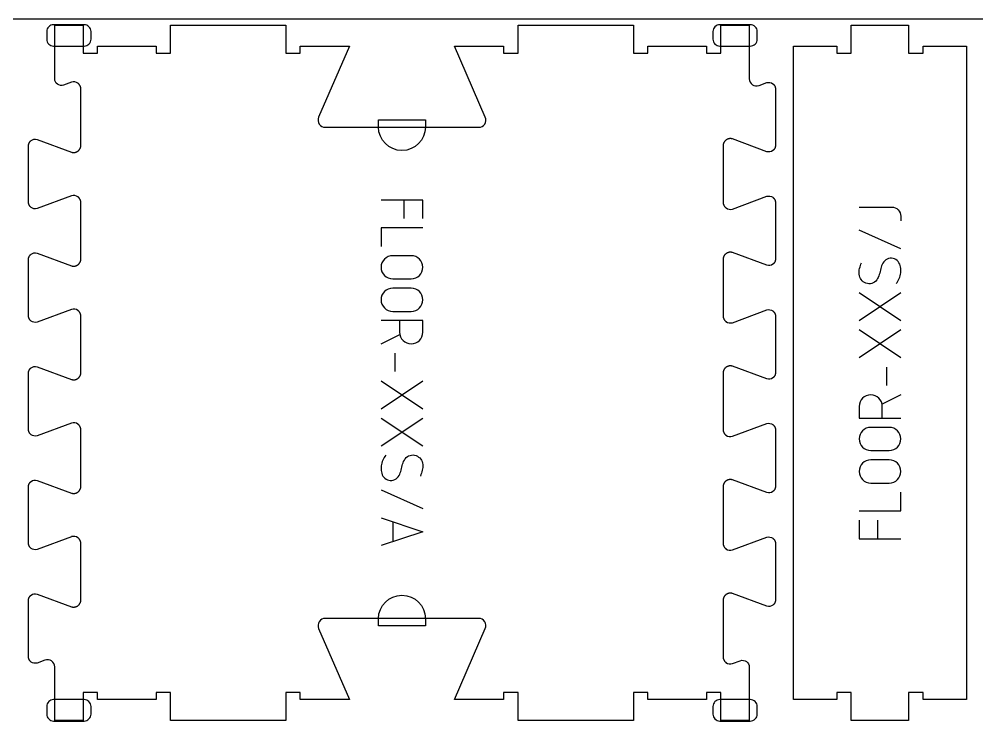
# Model space of a CAD drawing. Extents: x 0 to 12757, y 0 to 30003.
# Drawn here: x 1666 to 2492, y 12605 to 13216 of the extents above; entities that cross this region are included whole.
import ezdxf

# ---------------------------------------------------------------- set-up
doc = ezdxf.new("R2010")
doc.units = 0
for name, color, linetype in [('0_SHEET_SPRUCEPLY_2440X122', 1, 'CONTINUOUS'), ('1_ANYTOOL_1MMDEEP_LABELS_S', 2, 'CONTINUOUS'), ('4_ANYTOOL_CUTTHROUGH_OUTSI', 5, 'CONTINUOUS'), ('5_ANYTOOL_HALF_MILL_9MM_IN', 70, 'CONTINUOUS')]:
    doc.layers.add(name, color=color, linetype=linetype)

msp = doc.modelspace()

# ---------------------------------------------------------------- linework, layer by layer
at = {"layer": '0_SHEET_SPRUCEPLY_2440X122'}
msp.add_lwpolyline([(371.7, 13215.62), (371.7, 11995.62), (2811.7, 11995.62), (2811.7, 13215.62)], close=True, dxfattribs=at)
at = {"layer": '1_ANYTOOL_1MMDEEP_LABELS_S', "color": 2}
for points in [[(2014.2, 13043.65), (2014.2, 13059.65), (1978.2, 13059.65)], [(1998.2, 13043.65), (1998.2, 13059.65)], [(2014.2, 13035.65), (1978.2, 13035.65), (1978.2, 13019.65)], [(2426.77, 13017.62), (2390.77, 13033.62)], [(2426.77, 12979.62), (2390.77, 12955.62)], [(2426.77, 12955.62), (2390.77, 12979.62)], [(1978.2, 12935.65), (1994.38, 12943.74)], [(2426.77, 12947.62), (2390.77, 12923.62)], [(2426.77, 12923.62), (2390.77, 12947.62)], [(1990.2, 12927.65), (1990.2, 12911.65)], [(2414.77, 12899.62), (2414.77, 12915.62)], [(1978.2, 12903.65), (2014.2, 12879.65)], [(1978.2, 12879.65), (2014.2, 12903.65)], [(2426.77, 12891.62), (2410.59, 12883.53)], [(1978.2, 12871.65), (2014.2, 12847.65)], [(1978.2, 12847.65), (2014.2, 12871.65)], [(1978.2, 12809.65), (2014.2, 12793.65)], [(2390.77, 12791.62), (2426.77, 12791.62), (2426.77, 12807.62)], [(1978.2, 12785.65), (2014.2, 12773.65), (1978.2, 12761.65)], [(1988.2, 12782.32), (1988.2, 12764.98)], [(2390.77, 12783.62), (2390.77, 12767.62), (2426.77, 12767.62)], [(2406.77, 12783.62), (2406.77, 12767.62)]]:
    msp.add_lwpolyline(points, dxfattribs=at)
for points in [[(2390.77, 13053.62), (2418.77, 13053.62, -0.414214), (2426.77, 13045.62), (2426.77, 13041.62)], [(2422.77, 12987.62, 0.136555), (2426.64, 12996.89, 0.071716), (2426.54, 13002.03, 0.133522), (2424.43, 13006.65, 0.344001), (2415.01, 13008.71, 0.153745), (2411.29, 13005.22, 0.071568), (2409.46, 13000.51, -0.00912), (2408.18, 12995.36, -0.090615), (2406, 12990.78, -0.340346), (2396.62, 12987.98, -0.284273), (2390.76, 12995.68, -0.092596), (2391.21, 13000.69, -0.017533), (2392.77, 13005.62)], [(1994.2, 12955.65), (1994.2, 12945.65, 1), (2014.2, 12945.65), (2014.2, 12955.65), (1978.2, 12955.65)], [(2410.77, 12871.62), (2410.77, 12881.62, 1), (2390.77, 12881.62), (2390.77, 12871.62), (2426.77, 12871.62)], [(1982.2, 12839.65, 0.136555), (1978.33, 12830.37, 0.071716), (1978.43, 12825.24, 0.133522), (1980.54, 12820.61, 0.344001), (1989.96, 12818.56, 0.153745), (1993.67, 12822.05, 0.071568), (1995.5, 12826.76, -0.00912), (1996.79, 12831.9, -0.090615), (1998.97, 12836.49, -0.340346), (2008.34, 12839.28, -0.284273), (2014.2, 12831.58, -0.092596), (2013.76, 12826.57, -0.017533), (2012.2, 12821.65)]]:
    msp.add_lwpolyline(points, format="xyb", dxfattribs=at)
for points in [[(1988.2, 13011.65, 1), (1988.2, 12991.65), (2004.2, 12991.65, 1), (2004.2, 13011.65)], [(1988.2, 12983.65, 1), (1988.2, 12963.65), (2004.2, 12963.65, 1), (2004.2, 12983.65)], [(2416.77, 12843.62, 1), (2416.77, 12863.62), (2400.77, 12863.62, 1), (2400.77, 12843.62)], [(2416.77, 12815.62, 1), (2416.77, 12835.62), (2400.77, 12835.62, 1), (2400.77, 12815.62)]]:
    msp.add_lwpolyline(points, format="xyb", close=True, dxfattribs=at)
at = {"layer": '4_ANYTOOL_CUTTHROUGH_OUTSI', "color": 5}
msp.add_lwpolyline([(1696.48, 12657.01, 0.522088), (1688.06, 12662.87), (1681.26, 12660.36, -0.236725), (1676.18, 12661.25), (1676.05, 12661.35), (1675.93, 12661.45), (1675.8, 12661.56), (1675.68, 12661.67), (1675.56, 12661.79), (1675.45, 12661.9), (1675.33, 12662.03), (1675.22, 12662.15), (1675.12, 12662.28), (1675.01, 12662.42), (1674.91, 12662.55), (1674.82, 12662.69), (1674.73, 12662.84), (1674.64, 12662.98), (1674.55, 12663.13), (1674.48, 12663.28), (1674.4, 12663.44), (1674.33, 12663.59), (1674.27, 12663.75), (1674.21, 12663.91), (1674.15, 12664.07), (1674.1, 12664.23), (1674.06, 12664.39), (1674.02, 12664.56), (1673.98, 12664.72), (1673.95, 12664.88), (1673.92, 12665.05), (1673.9, 12665.21), (1673.89, 12665.38), (1673.87, 12665.54), (1673.87, 12665.7), (1673.86, 12665.86), (1673.86, 12714.37), (1673.87, 12714.53), (1673.87, 12714.7), (1673.89, 12714.86), (1673.9, 12715.02), (1673.92, 12715.19), (1673.95, 12715.35), (1673.98, 12715.52), (1674.02, 12715.68), (1674.06, 12715.84), (1674.1, 12716.01), (1674.15, 12716.17), (1674.21, 12716.33), (1674.27, 12716.49), (1674.33, 12716.64), (1674.4, 12716.8), (1674.48, 12716.95), (1674.56, 12717.1), (1674.64, 12717.25), (1674.73, 12717.4), (1674.82, 12717.54), (1674.91, 12717.68), (1675.01, 12717.82), (1675.12, 12717.95), (1675.22, 12718.08), (1675.33, 12718.21), (1675.45, 12718.33), (1675.56, 12718.45), (1675.68, 12718.57), (1675.8, 12718.68), (1675.93, 12718.78), (1676.05, 12718.89), (1676.18, 12718.98, -0.236725), (1681.26, 12719.88), (1711.04, 12708.88), (1711.04, 12708.88), (1711.04, 12708.88), (1711.21, 12708.83), (1711.38, 12708.79), (1711.56, 12708.75), (1711.73, 12708.71), (1711.91, 12708.68), (1712.09, 12708.66), (1712.27, 12708.64), (1712.45, 12708.63), (1712.63, 12708.62), (1712.82, 12708.61), (1713, 12708.62), (1713.19, 12708.62), (1713.37, 12708.64), (1713.55, 12708.66), (1713.74, 12708.68), (1713.92, 12708.71), (1714.1, 12708.74), (1714.28, 12708.78), (1714.46, 12708.83), (1714.64, 12708.88), (1714.82, 12708.94), (1714.99, 12709), (1715.16, 12709.06), (1715.33, 12709.13), (1715.5, 12709.21), (1715.66, 12709.29), (1715.82, 12709.37), (1715.98, 12709.46), (1716.13, 12709.55), (1716.28, 12709.65), (1716.43, 12709.75), (1716.57, 12709.85), (1716.71, 12709.96), (1716.85, 12710.07), (1716.98, 12710.19), (1717.11, 12710.31), (1717.24, 12710.43), (1717.37, 12710.56), (1717.49, 12710.69), (1717.61, 12710.83), (1717.73, 12710.97), (1717.84, 12711.12), (1717.95, 12711.27), (1718.05, 12711.42), (1718.15, 12711.57), (1718.25, 12711.73), (1718.34, 12711.89), (1718.42, 12712.06), (1718.5, 12712.23), (1718.58, 12712.39), (1718.65, 12712.57), (1718.72, 12712.74), (1718.78, 12712.91), (1718.83, 12713.09), (1718.88, 12713.26), (1718.92, 12713.44), (1718.96, 12713.62), (1719, 12713.8), (1719.03, 12713.98), (1719.05, 12714.16), (1719.07, 12714.33), (1719.08, 12714.51), (1719.09, 12714.69), (1719.09, 12714.86), (1719.09, 12763.37), (1719.09, 12763.55), (1719.08, 12763.72), (1719.07, 12763.9), (1719.05, 12764.08), (1719.03, 12764.26), (1719, 12764.44), (1718.96, 12764.61), (1718.92, 12764.79), (1718.88, 12764.97), (1718.83, 12765.15), (1718.78, 12765.32), (1718.72, 12765.5), (1718.65, 12765.67), (1718.58, 12765.84), (1718.5, 12766.01), (1718.42, 12766.18), (1718.34, 12766.34), (1718.25, 12766.5), (1718.15, 12766.66), (1718.05, 12766.82), (1717.95, 12766.97), (1717.84, 12767.12), (1717.73, 12767.26), (1717.61, 12767.4), (1717.49, 12767.54), (1717.37, 12767.68), (1717.24, 12767.8), (1717.11, 12767.93), (1716.98, 12768.05), (1716.85, 12768.17), (1716.71, 12768.28), (1716.57, 12768.39, 0.237079), (1711.04, 12769.36), (1711.04, 12769.35), (1681.26, 12758.36), (1681.26, 12758.36, -0.236725), (1676.18, 12759.25), (1676.05, 12759.35), (1675.93, 12759.45), (1675.8, 12759.56), (1675.68, 12759.67), (1675.56, 12759.79), (1675.45, 12759.9), (1675.33, 12760.03), (1675.22, 12760.15), (1675.12, 12760.28), (1675.01, 12760.42), (1674.91, 12760.55), (1674.82, 12760.69), (1674.73, 12760.84), (1674.64, 12760.98), (1674.56, 12761.13), (1674.48, 12761.28), (1674.4, 12761.44), (1674.33, 12761.59), (1674.27, 12761.75), (1674.21, 12761.91), (1674.15, 12762.07), (1674.1, 12762.23), (1674.06, 12762.39), (1674.02, 12762.56), (1673.98, 12762.72), (1673.95, 12762.88), (1673.92, 12763.05), (1673.9, 12763.21), (1673.89, 12763.38), (1673.87, 12763.54), (1673.87, 12763.7), (1673.86, 12763.86), (1673.87, 12812.37), (1673.87, 12812.53), (1673.87, 12812.7), (1673.89, 12812.86), (1673.9, 12813.02), (1673.92, 12813.19), (1673.95, 12813.35), (1673.98, 12813.52), (1674.02, 12813.68), (1674.06, 12813.84), (1674.1, 12814.01), (1674.15, 12814.17), (1674.21, 12814.33), (1674.27, 12814.49), (1674.33, 12814.64), (1674.4, 12814.8), (1674.48, 12814.95), (1674.56, 12815.1), (1674.64, 12815.25), (1674.73, 12815.4), (1674.82, 12815.54), (1674.91, 12815.68), (1675.01, 12815.82), (1675.12, 12815.95), (1675.22, 12816.08), (1675.33, 12816.21), (1675.45, 12816.33), (1675.56, 12816.45), (1675.68, 12816.57), (1675.8, 12816.68), (1675.93, 12816.78), (1676.05, 12816.89), (1676.18, 12816.98, -0.236725), (1681.26, 12817.88), (1711.04, 12806.88), (1711.04, 12806.88), (1711.04, 12806.88), (1711.21, 12806.83), (1711.38, 12806.79), (1711.56, 12806.75), (1711.73, 12806.71), (1711.91, 12806.68), (1712.09, 12806.66), (1712.27, 12806.64), (1712.45, 12806.63), (1712.64, 12806.62), (1712.82, 12806.61), (1713, 12806.62), (1713.19, 12806.62), (1713.37, 12806.64), (1713.56, 12806.66), (1713.74, 12806.68), (1713.92, 12806.71), (1714.1, 12806.74), (1714.28, 12806.78), (1714.46, 12806.83), (1714.64, 12806.88), (1714.82, 12806.94), (1714.99, 12807), (1715.16, 12807.06), (1715.33, 12807.13), (1715.5, 12807.21), (1715.66, 12807.29), (1715.82, 12807.37), (1715.98, 12807.46), (1716.13, 12807.55), (1716.28, 12807.65), (1716.43, 12807.75), (1716.57, 12807.85), (1716.71, 12807.96), (1716.85, 12808.07), (1716.98, 12808.19), (1717.11, 12808.31), (1717.24, 12808.43), (1717.37, 12808.56), (1717.49, 12808.69), (1717.61, 12808.83), (1717.73, 12808.97), (1717.84, 12809.12), (1717.95, 12809.27), (1718.05, 12809.42), (1718.15, 12809.57), (1718.25, 12809.73), (1718.34, 12809.89), (1718.42, 12810.06), (1718.5, 12810.23), (1718.58, 12810.39), (1718.65, 12810.57), (1718.72, 12810.74), (1718.78, 12810.91), (1718.83, 12811.09), (1718.88, 12811.26), (1718.92, 12811.44), (1718.96, 12811.62), (1719, 12811.8), (1719.03, 12811.98), (1719.05, 12812.16), (1719.07, 12812.33), (1719.08, 12812.51), (1719.09, 12812.69), (1719.09, 12812.86), (1719.09, 12861.37), (1719.09, 12861.55), (1719.08, 12861.72), (1719.07, 12861.9), (1719.05, 12862.08), (1719.03, 12862.26), (1719, 12862.44), (1718.96, 12862.61), (1718.93, 12862.79), (1718.88, 12862.97), (1718.83, 12863.15), (1718.78, 12863.32), (1718.72, 12863.5), (1718.65, 12863.67), (1718.58, 12863.84), (1718.5, 12864.01), (1718.42, 12864.18), (1718.34, 12864.34), (1718.25, 12864.5), (1718.15, 12864.66), (1718.05, 12864.82), (1717.95, 12864.97), (1717.84, 12865.12), (1717.73, 12865.26), (1717.61, 12865.4), (1717.49, 12865.54), (1717.37, 12865.68), (1717.24, 12865.8), (1717.11, 12865.93), (1716.98, 12866.05), (1716.85, 12866.17), (1716.71, 12866.28), (1716.57, 12866.39, 0.237079), (1711.04, 12867.36), (1711.04, 12867.35), (1681.26, 12856.36), (1681.26, 12856.36, -0.236725), (1676.18, 12857.25), (1676.05, 12857.35), (1675.93, 12857.45), (1675.8, 12857.56), (1675.68, 12857.67), (1675.56, 12857.79), (1675.45, 12857.9), (1675.33, 12858.03), (1675.22, 12858.15), (1675.12, 12858.28), (1675.01, 12858.42), (1674.91, 12858.55), (1674.82, 12858.69), (1674.73, 12858.84), (1674.64, 12858.98), (1674.56, 12859.13), (1674.48, 12859.28), (1674.4, 12859.44), (1674.33, 12859.59), (1674.27, 12859.75), (1674.21, 12859.91), (1674.15, 12860.07), (1674.1, 12860.23), (1674.06, 12860.39), (1674.02, 12860.56), (1673.98, 12860.72), (1673.95, 12860.88), (1673.92, 12861.05), (1673.9, 12861.21), (1673.89, 12861.38), (1673.87, 12861.54), (1673.87, 12861.7), (1673.87, 12861.86), (1673.87, 12910.37), (1673.87, 12910.53), (1673.87, 12910.7), (1673.89, 12910.86), (1673.9, 12911.02), (1673.92, 12911.19), (1673.95, 12911.35), (1673.98, 12911.52), (1674.02, 12911.68), (1674.06, 12911.84), (1674.1, 12912.01), (1674.15, 12912.17), (1674.21, 12912.33), (1674.27, 12912.49), (1674.33, 12912.64), (1674.4, 12912.8), (1674.48, 12912.95), (1674.56, 12913.1), (1674.64, 12913.25), (1674.73, 12913.4), (1674.82, 12913.54), (1674.91, 12913.68), (1675.01, 12913.82), (1675.12, 12913.95), (1675.22, 12914.08), (1675.33, 12914.21), (1675.45, 12914.33), (1675.56, 12914.45), (1675.68, 12914.57), (1675.8, 12914.68), (1675.93, 12914.78), (1676.05, 12914.89), (1676.18, 12914.98, -0.236725), (1681.26, 12915.88), (1711.04, 12904.88), (1711.04, 12904.88), (1711.04, 12904.88), (1711.21, 12904.83), (1711.38, 12904.79), (1711.56, 12904.75), (1711.73, 12904.71), (1711.91, 12904.68), (1712.09, 12904.66), (1712.27, 12904.64), (1712.45, 12904.63), (1712.64, 12904.62), (1712.82, 12904.61), (1713, 12904.62), (1713.19, 12904.62), (1713.37, 12904.64), (1713.56, 12904.66), (1713.74, 12904.68), (1713.92, 12904.71), (1714.1, 12904.74), (1714.28, 12904.78), (1714.46, 12904.83), (1714.64, 12904.88), (1714.82, 12904.94), (1714.99, 12905), (1715.16, 12905.06), (1715.33, 12905.13), (1715.5, 12905.21), (1715.66, 12905.29), (1715.82, 12905.37), (1715.98, 12905.46), (1716.13, 12905.55), (1716.28, 12905.65), (1716.43, 12905.75), (1716.57, 12905.85), (1716.71, 12905.96), (1716.85, 12906.07), (1716.98, 12906.19), (1717.11, 12906.31), (1717.24, 12906.43), (1717.37, 12906.56), (1717.49, 12906.69), (1717.61, 12906.83), (1717.73, 12906.97), (1717.84, 12907.12), (1717.95, 12907.27), (1718.05, 12907.42), (1718.15, 12907.57), (1718.25, 12907.73), (1718.34, 12907.89), (1718.42, 12908.06), (1718.5, 12908.23), (1718.58, 12908.39), (1718.65, 12908.57), (1718.72, 12908.74), (1718.78, 12908.91), (1718.83, 12909.09), (1718.88, 12909.26), (1718.93, 12909.44), (1718.96, 12909.62), (1719, 12909.8), (1719.03, 12909.98), (1719.05, 12910.16), (1719.07, 12910.33), (1719.08, 12910.51), (1719.09, 12910.69), (1719.09, 12910.86), (1719.09, 12959.37), (1719.09, 12959.55), (1719.08, 12959.72), (1719.07, 12959.9), (1719.05, 12960.08), (1719.03, 12960.26), (1719, 12960.44), (1718.96, 12960.61), (1718.93, 12960.79), (1718.88, 12960.97), (1718.83, 12961.15), (1718.78, 12961.32), (1718.72, 12961.5), (1718.65, 12961.67), (1718.58, 12961.84), (1718.51, 12962.01), (1718.42, 12962.18), (1718.34, 12962.34), (1718.25, 12962.5), (1718.15, 12962.66), (1718.05, 12962.82), (1717.95, 12962.97), (1717.84, 12963.12), (1717.73, 12963.26), (1717.61, 12963.4), (1717.49, 12963.54), (1717.37, 12963.68), (1717.24, 12963.8), (1717.12, 12963.93), (1716.98, 12964.05), (1716.85, 12964.17), (1716.71, 12964.28), (1716.57, 12964.39, 0.237079), (1711.04, 12965.36), (1711.04, 12965.35), (1681.26, 12954.36), (1681.26, 12954.36, -0.236725), (1676.18, 12955.25), (1676.05, 12955.35), (1675.93, 12955.45), (1675.8, 12955.56), (1675.68, 12955.67), (1675.56, 12955.79), (1675.45, 12955.9), (1675.33, 12956.03), (1675.22, 12956.15), (1675.12, 12956.28), (1675.01, 12956.42), (1674.91, 12956.55), (1674.82, 12956.69), (1674.73, 12956.84), (1674.64, 12956.98), (1674.56, 12957.13), (1674.48, 12957.28), (1674.4, 12957.44), (1674.33, 12957.59), (1674.27, 12957.75), (1674.21, 12957.91), (1674.15, 12958.07), (1674.1, 12958.23), (1674.06, 12958.39), (1674.02, 12958.56), (1673.98, 12958.72), (1673.95, 12958.88), (1673.92, 12959.05), (1673.9, 12959.21), (1673.89, 12959.38), (1673.87, 12959.54), (1673.87, 12959.7), (1673.87, 12959.86), (1673.87, 13008.37), (1673.87, 13008.53), (1673.88, 13008.7), (1673.89, 13008.86), (1673.9, 13009.02), (1673.92, 13009.19), (1673.95, 13009.35), (1673.98, 13009.52), (1674.02, 13009.68), (1674.06, 13009.84), (1674.1, 13010.01), (1674.15, 13010.17), (1674.21, 13010.33), (1674.27, 13010.49), (1674.33, 13010.64), (1674.4, 13010.8), (1674.48, 13010.95), (1674.56, 13011.1), (1674.64, 13011.25), (1674.73, 13011.4), (1674.82, 13011.54), (1674.91, 13011.68), (1675.01, 13011.82), (1675.12, 13011.95), (1675.22, 13012.08), (1675.33, 13012.21), (1675.45, 13012.33), (1675.56, 13012.45), (1675.68, 13012.57), (1675.8, 13012.68), (1675.93, 13012.78), (1676.06, 13012.89), (1676.18, 13012.98, -0.236725), (1681.26, 13013.88), (1711.04, 13002.88), (1711.04, 13002.88), (1711.04, 13002.88), (1711.21, 13002.83), (1711.38, 13002.79), (1711.56, 13002.75), (1711.73, 13002.71), (1711.91, 13002.68), (1712.09, 13002.66), (1712.27, 13002.64), (1712.45, 13002.63), (1712.64, 13002.62), (1712.82, 13002.61), (1713, 13002.62), (1713.19, 13002.62), (1713.37, 13002.64), (1713.56, 13002.66), (1713.74, 13002.68), (1713.92, 13002.71), (1714.1, 13002.74), (1714.29, 13002.78), (1714.46, 13002.83), (1714.64, 13002.88), (1714.82, 13002.94), (1714.99, 13003), (1715.16, 13003.06), (1715.33, 13003.13), (1715.5, 13003.21), (1715.66, 13003.29), (1715.82, 13003.37), (1715.98, 13003.46), (1716.13, 13003.55), (1716.28, 13003.65), (1716.43, 13003.75), (1716.57, 13003.85), (1716.71, 13003.96), (1716.85, 13004.07), (1716.98, 13004.19), (1717.12, 13004.31), (1717.24, 13004.43), (1717.37, 13004.56), (1717.49, 13004.69), (1717.61, 13004.83), (1717.73, 13004.97), (1717.84, 13005.12), (1717.95, 13005.27), (1718.05, 13005.42), (1718.15, 13005.57), (1718.25, 13005.73), (1718.34, 13005.89), (1718.42, 13006.06), (1718.51, 13006.23), (1718.58, 13006.39), (1718.65, 13006.57), (1718.72, 13006.74), (1718.78, 13006.91), (1718.83, 13007.09), (1718.88, 13007.26), (1718.93, 13007.44), (1718.96, 13007.62), (1719, 13007.8), (1719.03, 13007.98), (1719.05, 13008.16), (1719.07, 13008.33), (1719.08, 13008.51), (1719.09, 13008.69), (1719.09, 13008.86), (1719.09, 13057.37), (1719.09, 13057.55), (1719.08, 13057.72), (1719.07, 13057.9), (1719.05, 13058.08), (1719.03, 13058.26), (1719, 13058.44), (1718.97, 13058.61), (1718.93, 13058.79), (1718.88, 13058.97), (1718.83, 13059.15), (1718.78, 13059.32), (1718.72, 13059.5), (1718.65, 13059.67), (1718.58, 13059.84), (1718.51, 13060.01), (1718.42, 13060.18), (1718.34, 13060.34), (1718.25, 13060.5), (1718.15, 13060.66), (1718.05, 13060.82), (1717.95, 13060.97), (1717.84, 13061.12), (1717.73, 13061.26), (1717.61, 13061.4), (1717.49, 13061.54), (1717.37, 13061.68), (1717.24, 13061.8), (1717.12, 13061.93), (1716.98, 13062.05), (1716.85, 13062.17), (1716.71, 13062.28), (1716.57, 13062.39, 0.237079), (1711.04, 13063.36), (1711.04, 13063.35), (1681.26, 13052.36), (1681.26, 13052.36, -0.236725), (1676.18, 13053.25), (1676.06, 13053.35), (1675.93, 13053.45), (1675.8, 13053.56), (1675.68, 13053.67), (1675.56, 13053.79), (1675.45, 13053.9), (1675.33, 13054.03), (1675.22, 13054.15), (1675.12, 13054.28), (1675.01, 13054.42), (1674.91, 13054.55), (1674.82, 13054.69), (1674.73, 13054.84), (1674.64, 13054.98), (1674.56, 13055.13), (1674.48, 13055.28), (1674.4, 13055.44), (1674.33, 13055.59), (1674.27, 13055.75), (1674.21, 13055.91), (1674.15, 13056.07), (1674.1, 13056.23), (1674.06, 13056.39), (1674.02, 13056.56), (1673.98, 13056.72), (1673.95, 13056.88), (1673.92, 13057.05), (1673.9, 13057.21), (1673.89, 13057.38), (1673.88, 13057.54), (1673.87, 13057.7), (1673.87, 13057.86), (1673.87, 13106.37), (1673.87, 13106.53), (1673.88, 13106.7), (1673.89, 13106.86), (1673.9, 13107.02), (1673.92, 13107.19), (1673.95, 13107.35), (1673.98, 13107.52), (1674.02, 13107.68), (1674.06, 13107.84), (1674.1, 13108.01), (1674.15, 13108.17), (1674.21, 13108.33), (1674.27, 13108.49), (1674.33, 13108.64), (1674.4, 13108.8), (1674.48, 13108.95), (1674.56, 13109.1), (1674.64, 13109.25), (1674.73, 13109.4), (1674.82, 13109.54), (1674.92, 13109.68), (1675.01, 13109.82), (1675.12, 13109.95), (1675.22, 13110.08), (1675.33, 13110.21), (1675.45, 13110.33), (1675.56, 13110.45), (1675.68, 13110.57), (1675.81, 13110.68), (1675.93, 13110.78), (1676.06, 13110.89), (1676.18, 13110.98, -0.236725), (1681.26, 13111.88), (1711.04, 13100.88), (1711.04, 13100.88), (1711.04, 13100.88), (1711.21, 13100.83), (1711.39, 13100.79), (1711.56, 13100.75), (1711.73, 13100.71), (1711.91, 13100.68), (1712.09, 13100.66), (1712.27, 13100.64), (1712.45, 13100.63), (1712.64, 13100.62), (1712.82, 13100.61), (1713, 13100.62), (1713.19, 13100.62), (1713.37, 13100.64), (1713.56, 13100.66), (1713.74, 13100.68), (1713.92, 13100.71), (1714.1, 13100.74), (1714.29, 13100.78), (1714.46, 13100.83), (1714.64, 13100.88), (1714.82, 13100.94), (1714.99, 13101), (1715.16, 13101.06), (1715.33, 13101.13), (1715.5, 13101.21), (1715.66, 13101.29), (1715.82, 13101.37), (1715.98, 13101.46), (1716.13, 13101.55), (1716.28, 13101.65), (1716.43, 13101.75), (1716.57, 13101.85), (1716.71, 13101.96), (1716.85, 13102.07), (1716.98, 13102.19), (1717.12, 13102.31), (1717.24, 13102.43), (1717.37, 13102.56), (1717.49, 13102.69), (1717.61, 13102.83), (1717.73, 13102.97), (1717.84, 13103.12), (1717.95, 13103.27), (1718.05, 13103.42), (1718.15, 13103.57), (1718.25, 13103.73), (1718.34, 13103.89), (1718.42, 13104.06), (1718.51, 13104.23), (1718.58, 13104.39), (1718.65, 13104.57), (1718.72, 13104.74), (1718.78, 13104.91), (1718.83, 13105.09), (1718.88, 13105.26), (1718.93, 13105.44), (1718.97, 13105.62), (1719, 13105.8), (1719.03, 13105.98), (1719.05, 13106.16), (1719.07, 13106.33), (1719.08, 13106.51), (1719.09, 13106.69), (1719.09, 13106.86), (1719.09, 13155.37), (1719.09, 13155.55), (1719.08, 13155.72), (1719.07, 13155.9), (1719.05, 13156.08), (1719.03, 13156.26), (1719, 13156.44), (1718.97, 13156.61), (1718.93, 13156.79), (1718.88, 13156.97), (1718.83, 13157.15), (1718.78, 13157.32), (1718.72, 13157.5), (1718.65, 13157.67), (1718.58, 13157.84), (1718.51, 13158.01), (1718.43, 13158.18), (1718.34, 13158.34), (1718.25, 13158.5), (1718.15, 13158.66), (1718.05, 13158.82), (1717.95, 13158.97), (1717.84, 13159.12), (1717.73, 13159.26), (1717.61, 13159.4), (1717.5, 13159.54), (1717.37, 13159.68), (1717.25, 13159.8), (1717.12, 13159.93), (1716.98, 13160.05), (1716.85, 13160.17), (1716.71, 13160.28), (1716.57, 13160.39, 0.237079), (1711.04, 13161.36), (1711.04, 13161.35), (1704.22, 13158.84), (1704.22, 13158.84, -0.522087), (1696.48, 13164.23), (1696.48, 13210.37), (1720.98, 13210.37), (1720.98, 13186.37), (1733.48, 13186.37), (1733.48, 13192.37), (1783.98, 13192.37), (1783.98, 13186.37), (1796.48, 13186.37), (1796.48, 13210.37), (1895.98, 13210.37), (1895.98, 13186.37), (1908.48, 13186.37), (1908.48, 13192.37), (1950.85, 13192.37), (1924.3, 13131.1), (1924.3, 13131.1, 0.539734), (1930.03, 13122.37), (2062.42, 13122.37, 0.539734), (2068.16, 13131.1), (2041.61, 13192.37), (2083.98, 13192.37), (2083.98, 13186.37), (2096.48, 13186.37), (2096.48, 13210.37), (2195.98, 13210.37), (2195.98, 13186.37), (2208.48, 13186.37), (2208.48, 13192.37), (2258.98, 13192.37), (2258.98, 13186.37), (2271.48, 13186.37), (2271.48, 13210.37), (2295.98, 13210.37), (2295.98, 13164.23), (2295.98, 13164.23, 0.522088), (2304.39, 13158.37), (2311.2, 13160.88, -0.236725), (2316.27, 13159.98), (2316.4, 13159.88), (2316.53, 13159.78), (2316.65, 13159.68), (2316.77, 13159.56), (2316.89, 13159.45), (2317.01, 13159.33), (2317.12, 13159.21), (2317.23, 13159.08), (2317.34, 13158.95), (2317.44, 13158.82), (2317.54, 13158.68), (2317.64, 13158.54), (2317.73, 13158.4), (2317.82, 13158.25), (2317.9, 13158.1), (2317.98, 13157.95), (2318.05, 13157.8), (2318.12, 13157.64), (2318.19, 13157.49), (2318.25, 13157.33), (2318.3, 13157.17), (2318.35, 13157), (2318.4, 13156.84), (2318.44, 13156.68), (2318.48, 13156.51), (2318.51, 13156.35), (2318.53, 13156.19), (2318.55, 13156.02), (2318.57, 13155.86), (2318.58, 13155.69), (2318.59, 13155.53), (2318.59, 13155.37), (2318.59, 13106.86), (2318.59, 13106.7), (2318.58, 13106.54), (2318.57, 13106.38), (2318.55, 13106.21), (2318.53, 13106.05), (2318.51, 13105.88), (2318.47, 13105.72), (2318.44, 13105.56), (2318.4, 13105.39), (2318.35, 13105.23), (2318.3, 13105.07), (2318.25, 13104.91), (2318.19, 13104.75), (2318.12, 13104.59), (2318.05, 13104.44), (2317.98, 13104.28), (2317.9, 13104.13), (2317.82, 13103.98), (2317.73, 13103.84), (2317.64, 13103.69), (2317.54, 13103.55), (2317.44, 13103.42), (2317.34, 13103.28), (2317.23, 13103.15), (2317.12, 13103.03), (2317.01, 13102.9), (2316.89, 13102.78), (2316.77, 13102.67), (2316.65, 13102.56), (2316.53, 13102.45), (2316.4, 13102.35), (2316.27, 13102.25, -0.236725), (2311.2, 13101.35), (2281.42, 13112.35), (2281.41, 13112.36), (2281.41, 13112.36), (2281.24, 13112.4), (2281.07, 13112.45), (2280.9, 13112.49), (2280.72, 13112.52), (2280.54, 13112.55), (2280.37, 13112.58), (2280.18, 13112.59), (2280, 13112.61), (2279.82, 13112.62), (2279.64, 13112.62), (2279.45, 13112.62), (2279.27, 13112.61), (2279.08, 13112.6), (2278.9, 13112.58), (2278.72, 13112.56), (2278.53, 13112.53), (2278.35, 13112.49), (2278.17, 13112.45), (2277.99, 13112.41), (2277.81, 13112.35), (2277.64, 13112.3), (2277.46, 13112.24), (2277.29, 13112.17), (2277.12, 13112.1), (2276.96, 13112.03), (2276.8, 13111.95), (2276.64, 13111.86), (2276.48, 13111.78), (2276.32, 13111.68), (2276.17, 13111.59), (2276.03, 13111.49), (2275.89, 13111.38), (2275.75, 13111.28), (2275.61, 13111.17), (2275.47, 13111.05), (2275.34, 13110.93), (2275.21, 13110.8), (2275.09, 13110.68), (2274.96, 13110.54), (2274.84, 13110.4), (2274.73, 13110.26), (2274.61, 13110.12), (2274.51, 13109.97), (2274.4, 13109.82), (2274.3, 13109.66), (2274.21, 13109.5), (2274.12, 13109.34), (2274.03, 13109.18), (2273.95, 13109.01), (2273.88, 13108.84), (2273.8, 13108.67), (2273.74, 13108.5), (2273.68, 13108.32), (2273.62, 13108.15), (2273.57, 13107.97), (2273.53, 13107.79), (2273.49, 13107.61), (2273.46, 13107.44), (2273.43, 13107.26), (2273.41, 13107.08), (2273.39, 13106.9), (2273.38, 13106.72), (2273.37, 13106.55), (2273.37, 13106.37), (2273.37, 13057.86), (2273.37, 13057.69), (2273.38, 13057.51), (2273.39, 13057.33), (2273.41, 13057.16), (2273.43, 13056.98), (2273.46, 13056.8), (2273.49, 13056.62), (2273.53, 13056.44), (2273.57, 13056.26), (2273.62, 13056.09), (2273.68, 13055.91), (2273.74, 13055.74), (2273.8, 13055.57), (2273.87, 13055.39), (2273.95, 13055.23), (2274.03, 13055.06), (2274.12, 13054.89), (2274.21, 13054.73), (2274.3, 13054.57), (2274.4, 13054.42), (2274.51, 13054.27), (2274.61, 13054.12), (2274.73, 13053.97), (2274.84, 13053.83), (2274.96, 13053.69), (2275.08, 13053.56), (2275.21, 13053.43), (2275.34, 13053.31), (2275.47, 13053.18), (2275.61, 13053.07), (2275.75, 13052.96), (2275.89, 13052.85, 0.237079), (2281.41, 13051.88), (2281.42, 13051.88), (2311.2, 13062.88), (2311.2, 13062.88, -0.236725), (2316.27, 13061.98), (2316.4, 13061.88), (2316.53, 13061.78), (2316.65, 13061.68), (2316.77, 13061.56), (2316.89, 13061.45), (2317.01, 13061.33), (2317.12, 13061.21), (2317.23, 13061.08), (2317.34, 13060.95), (2317.44, 13060.82), (2317.54, 13060.68), (2317.64, 13060.54), (2317.73, 13060.4), (2317.82, 13060.25), (2317.9, 13060.1), (2317.98, 13059.95), (2318.05, 13059.8), (2318.12, 13059.64), (2318.19, 13059.49), (2318.25, 13059.33), (2318.3, 13059.17), (2318.35, 13059), (2318.4, 13058.84), (2318.44, 13058.68), (2318.47, 13058.51), (2318.51, 13058.35), (2318.53, 13058.19), (2318.55, 13058.02), (2318.57, 13057.86), (2318.58, 13057.69), (2318.59, 13057.53), (2318.59, 13057.37), (2318.59, 13008.86), (2318.59, 13008.7), (2318.58, 13008.54), (2318.57, 13008.38), (2318.55, 13008.21), (2318.53, 13008.05), (2318.51, 13007.88), (2318.47, 13007.72), (2318.44, 13007.56), (2318.4, 13007.39), (2318.35, 13007.23), (2318.3, 13007.07), (2318.25, 13006.91), (2318.19, 13006.75), (2318.12, 13006.59), (2318.05, 13006.44), (2317.98, 13006.28), (2317.9, 13006.13), (2317.82, 13005.98), (2317.73, 13005.84), (2317.64, 13005.69), (2317.54, 13005.55), (2317.44, 13005.42), (2317.34, 13005.28), (2317.23, 13005.15), (2317.12, 13005.03), (2317.01, 13004.9), (2316.89, 13004.78), (2316.77, 13004.67), (2316.65, 13004.56), (2316.53, 13004.45), (2316.4, 13004.35), (2316.27, 13004.25, -0.236725), (2311.19, 13003.35), (2281.42, 13014.35), (2281.41, 13014.36), (2281.41, 13014.36), (2281.24, 13014.4), (2281.07, 13014.45), (2280.9, 13014.49), (2280.72, 13014.52), (2280.54, 13014.55), (2280.36, 13014.58), (2280.18, 13014.59), (2280, 13014.61), (2279.82, 13014.62), (2279.64, 13014.62), (2279.45, 13014.62), (2279.27, 13014.61), (2279.08, 13014.6), (2278.9, 13014.58), (2278.72, 13014.56), (2278.53, 13014.53), (2278.35, 13014.49), (2278.17, 13014.45), (2277.99, 13014.41), (2277.81, 13014.35), (2277.64, 13014.3), (2277.46, 13014.24), (2277.29, 13014.17), (2277.12, 13014.1), (2276.96, 13014.03), (2276.79, 13013.95), (2276.63, 13013.86), (2276.48, 13013.78), (2276.32, 13013.68), (2276.17, 13013.59), (2276.03, 13013.49), (2275.89, 13013.38), (2275.75, 13013.28), (2275.61, 13013.17), (2275.47, 13013.05), (2275.34, 13012.93), (2275.21, 13012.8), (2275.08, 13012.68), (2274.96, 13012.54), (2274.84, 13012.4), (2274.73, 13012.26), (2274.61, 13012.12), (2274.51, 13011.97), (2274.4, 13011.82), (2274.3, 13011.66), (2274.21, 13011.5), (2274.12, 13011.34), (2274.03, 13011.18), (2273.95, 13011.01), (2273.87, 13010.84), (2273.8, 13010.67), (2273.74, 13010.5), (2273.68, 13010.32), (2273.62, 13010.15), (2273.57, 13009.97), (2273.53, 13009.79), (2273.49, 13009.61), (2273.46, 13009.44), (2273.43, 13009.26), (2273.41, 13009.08), (2273.39, 13008.9), (2273.38, 13008.72), (2273.37, 13008.55), (2273.37, 13008.37), (2273.37, 12959.86), (2273.37, 12959.69), (2273.38, 12959.51), (2273.39, 12959.33), (2273.41, 12959.16), (2273.43, 12958.98), (2273.46, 12958.8), (2273.49, 12958.62), (2273.53, 12958.44), (2273.57, 12958.26), (2273.62, 12958.09), (2273.68, 12957.91), (2273.74, 12957.74), (2273.8, 12957.57), (2273.87, 12957.39), (2273.95, 12957.23), (2274.03, 12957.06), (2274.12, 12956.89), (2274.21, 12956.73), (2274.3, 12956.57), (2274.4, 12956.42), (2274.51, 12956.27), (2274.61, 12956.12), (2274.73, 12955.97), (2274.84, 12955.83), (2274.96, 12955.69), (2275.08, 12955.56), (2275.21, 12955.43), (2275.34, 12955.31), (2275.47, 12955.18), (2275.61, 12955.07), (2275.74, 12954.96), (2275.88, 12954.85, 0.237079), (2281.41, 12953.88), (2281.42, 12953.88), (2311.19, 12964.88), (2311.19, 12964.88, -0.236725), (2316.27, 12963.98), (2316.4, 12963.88), (2316.53, 12963.78), (2316.65, 12963.68), (2316.77, 12963.56), (2316.89, 12963.45), (2317.01, 12963.33), (2317.12, 12963.21), (2317.23, 12963.08), (2317.34, 12962.95), (2317.44, 12962.82), (2317.54, 12962.68), (2317.64, 12962.54), (2317.73, 12962.4), (2317.82, 12962.25), (2317.9, 12962.1), (2317.98, 12961.95), (2318.05, 12961.8), (2318.12, 12961.64), (2318.19, 12961.49), (2318.25, 12961.33), (2318.3, 12961.17), (2318.35, 12961), (2318.4, 12960.84), (2318.44, 12960.68), (2318.47, 12960.51), (2318.51, 12960.35), (2318.53, 12960.19), (2318.55, 12960.02), (2318.57, 12959.86), (2318.58, 12959.69), (2318.59, 12959.53), (2318.59, 12959.37), (2318.59, 12910.86), (2318.59, 12910.7), (2318.58, 12910.54), (2318.57, 12910.38), (2318.55, 12910.21), (2318.53, 12910.05), (2318.5, 12909.88), (2318.47, 12909.72), (2318.44, 12909.56), (2318.4, 12909.39), (2318.35, 12909.23), (2318.3, 12909.07), (2318.25, 12908.91), (2318.19, 12908.75), (2318.12, 12908.59), (2318.05, 12908.44), (2317.98, 12908.28), (2317.9, 12908.13), (2317.82, 12907.98), (2317.73, 12907.84), (2317.64, 12907.69), (2317.54, 12907.55), (2317.44, 12907.42), (2317.34, 12907.28), (2317.23, 12907.15), (2317.12, 12907.03), (2317.01, 12906.9), (2316.89, 12906.78), (2316.77, 12906.67), (2316.65, 12906.56), (2316.53, 12906.45), (2316.4, 12906.35), (2316.27, 12906.25, -0.236725), (2311.19, 12905.35), (2281.42, 12916.35), (2281.41, 12916.36), (2281.41, 12916.36), (2281.24, 12916.4), (2281.07, 12916.45), (2280.9, 12916.49), (2280.72, 12916.52), (2280.54, 12916.55), (2280.36, 12916.58), (2280.18, 12916.59), (2280, 12916.61), (2279.82, 12916.62), (2279.64, 12916.62), (2279.45, 12916.62), (2279.27, 12916.61), (2279.08, 12916.6), (2278.9, 12916.58), (2278.72, 12916.56), (2278.53, 12916.53), (2278.35, 12916.49), (2278.17, 12916.45), (2277.99, 12916.41), (2277.81, 12916.35), (2277.64, 12916.3), (2277.46, 12916.24), (2277.29, 12916.17), (2277.12, 12916.1), (2276.96, 12916.03), (2276.79, 12915.95), (2276.63, 12915.86), (2276.48, 12915.78), (2276.32, 12915.68), (2276.17, 12915.59), (2276.03, 12915.49), (2275.88, 12915.38), (2275.74, 12915.28), (2275.61, 12915.17), (2275.47, 12915.05), (2275.34, 12914.93), (2275.21, 12914.8), (2275.08, 12914.68), (2274.96, 12914.54), (2274.84, 12914.4), (2274.73, 12914.26), (2274.61, 12914.12), (2274.51, 12913.97), (2274.4, 12913.82), (2274.3, 12913.66), (2274.21, 12913.5), (2274.12, 12913.34), (2274.03, 12913.18), (2273.95, 12913.01), (2273.87, 12912.84), (2273.8, 12912.67), (2273.74, 12912.5), (2273.68, 12912.32), (2273.62, 12912.15), (2273.57, 12911.97), (2273.53, 12911.79), (2273.49, 12911.61), (2273.46, 12911.44), (2273.43, 12911.26), (2273.41, 12911.08), (2273.39, 12910.9), (2273.38, 12910.72), (2273.37, 12910.55), (2273.37, 12910.37), (2273.36, 12861.86), (2273.37, 12861.69), (2273.37, 12861.51), (2273.39, 12861.33), (2273.41, 12861.16), (2273.43, 12860.98), (2273.46, 12860.8), (2273.49, 12860.62), (2273.53, 12860.44), (2273.57, 12860.26), (2273.62, 12860.09), (2273.68, 12859.91), (2273.74, 12859.74), (2273.8, 12859.57), (2273.87, 12859.39), (2273.95, 12859.23), (2274.03, 12859.06), (2274.12, 12858.89), (2274.21, 12858.73), (2274.3, 12858.57), (2274.4, 12858.42), (2274.5, 12858.27), (2274.61, 12858.12), (2274.72, 12857.97), (2274.84, 12857.83), (2274.96, 12857.69), (2275.08, 12857.56), (2275.21, 12857.43), (2275.34, 12857.31), (2275.47, 12857.18), (2275.61, 12857.07), (2275.74, 12856.96), (2275.88, 12856.85, 0.237079), (2281.41, 12855.88), (2281.42, 12855.88), (2311.19, 12866.88), (2311.19, 12866.88, -0.236725), (2316.27, 12865.98), (2316.4, 12865.88), (2316.53, 12865.78), (2316.65, 12865.68), (2316.77, 12865.56), (2316.89, 12865.45), (2317.01, 12865.33), (2317.12, 12865.21), (2317.23, 12865.08), (2317.34, 12864.95), (2317.44, 12864.82), (2317.54, 12864.68), (2317.64, 12864.54), (2317.73, 12864.4), (2317.82, 12864.25), (2317.9, 12864.1), (2317.98, 12863.95), (2318.05, 12863.8), (2318.12, 12863.64), (2318.19, 12863.49), (2318.25, 12863.33), (2318.3, 12863.17), (2318.35, 12863), (2318.4, 12862.84), (2318.44, 12862.68), (2318.47, 12862.51), (2318.5, 12862.35), (2318.53, 12862.19), (2318.55, 12862.02), (2318.57, 12861.86), (2318.58, 12861.69), (2318.59, 12861.53), (2318.59, 12861.37), (2318.59, 12812.86), (2318.59, 12812.7), (2318.58, 12812.54), (2318.57, 12812.38), (2318.55, 12812.21), (2318.53, 12812.05), (2318.5, 12811.88), (2318.47, 12811.72), (2318.44, 12811.56), (2318.4, 12811.39), (2318.35, 12811.23), (2318.3, 12811.07), (2318.25, 12810.91), (2318.19, 12810.75), (2318.12, 12810.59), (2318.05, 12810.44), (2317.98, 12810.28), (2317.9, 12810.13), (2317.81, 12809.98), (2317.73, 12809.84), (2317.64, 12809.69), (2317.54, 12809.55), (2317.44, 12809.42), (2317.34, 12809.28), (2317.23, 12809.15), (2317.12, 12809.03), (2317.01, 12808.9), (2316.89, 12808.78), (2316.77, 12808.67), (2316.65, 12808.56), (2316.53, 12808.45), (2316.4, 12808.35), (2316.27, 12808.25, -0.236725), (2311.19, 12807.35), (2281.42, 12818.35), (2281.41, 12818.36), (2281.41, 12818.36), (2281.24, 12818.4), (2281.07, 12818.45), (2280.9, 12818.49), (2280.72, 12818.52), (2280.54, 12818.55), (2280.36, 12818.58), (2280.18, 12818.59), (2280, 12818.61), (2279.82, 12818.62), (2279.64, 12818.62), (2279.45, 12818.62), (2279.27, 12818.61), (2279.08, 12818.6), (2278.9, 12818.58), (2278.72, 12818.56), (2278.53, 12818.53), (2278.35, 12818.49), (2278.17, 12818.45), (2277.99, 12818.41), (2277.81, 12818.35), (2277.64, 12818.3), (2277.46, 12818.24), (2277.29, 12818.17), (2277.12, 12818.1), (2276.96, 12818.03), (2276.79, 12817.95), (2276.63, 12817.86), (2276.48, 12817.78), (2276.32, 12817.68), (2276.17, 12817.59), (2276.03, 12817.49), (2275.88, 12817.38), (2275.74, 12817.28), (2275.61, 12817.17), (2275.47, 12817.05), (2275.34, 12816.93), (2275.21, 12816.8), (2275.08, 12816.68), (2274.96, 12816.54), (2274.84, 12816.4), (2274.72, 12816.26), (2274.61, 12816.12), (2274.5, 12815.97), (2274.4, 12815.82), (2274.3, 12815.66), (2274.21, 12815.5), (2274.12, 12815.34), (2274.03, 12815.18), (2273.95, 12815.01), (2273.87, 12814.84), (2273.8, 12814.67), (2273.74, 12814.5), (2273.68, 12814.32), (2273.62, 12814.15), (2273.57, 12813.97), (2273.53, 12813.79), (2273.49, 12813.61), (2273.46, 12813.44), (2273.43, 12813.26), (2273.41, 12813.08), (2273.39, 12812.9), (2273.37, 12812.72), (2273.37, 12812.55), (2273.36, 12812.37), (2273.36, 12763.86), (2273.37, 12763.69), (2273.37, 12763.51), (2273.39, 12763.33), (2273.4, 12763.16), (2273.43, 12762.98), (2273.46, 12762.8), (2273.49, 12762.62), (2273.53, 12762.44), (2273.57, 12762.26), (2273.62, 12762.09), (2273.68, 12761.91), (2273.74, 12761.74), (2273.8, 12761.57), (2273.87, 12761.39), (2273.95, 12761.23), (2274.03, 12761.06), (2274.12, 12760.89), (2274.21, 12760.73), (2274.3, 12760.57), (2274.4, 12760.42), (2274.5, 12760.27), (2274.61, 12760.12), (2274.72, 12759.97), (2274.84, 12759.83), (2274.96, 12759.69), (2275.08, 12759.56), (2275.21, 12759.43), (2275.34, 12759.31), (2275.47, 12759.18), (2275.61, 12759.07), (2275.74, 12758.96), (2275.88, 12758.85, 0.237079), (2281.41, 12757.88), (2281.42, 12757.88), (2311.19, 12768.88), (2311.19, 12768.88, -0.236725), (2316.27, 12767.98), (2316.4, 12767.88), (2316.53, 12767.78), (2316.65, 12767.68), (2316.77, 12767.56), (2316.89, 12767.45), (2317.01, 12767.33), (2317.12, 12767.21), (2317.23, 12767.08), (2317.34, 12766.95), (2317.44, 12766.82), (2317.54, 12766.68), (2317.64, 12766.54), (2317.73, 12766.4), (2317.81, 12766.25), (2317.9, 12766.1), (2317.98, 12765.95), (2318.05, 12765.8), (2318.12, 12765.64), (2318.19, 12765.49), (2318.25, 12765.33), (2318.3, 12765.17), (2318.35, 12765), (2318.4, 12764.84), (2318.44, 12764.68), (2318.47, 12764.51), (2318.5, 12764.35), (2318.53, 12764.19), (2318.55, 12764.02), (2318.57, 12763.86), (2318.58, 12763.69), (2318.59, 12763.53), (2318.59, 12763.37), (2318.59, 12714.86), (2318.59, 12714.7), (2318.58, 12714.54), (2318.57, 12714.38), (2318.55, 12714.21), (2318.53, 12714.05), (2318.5, 12713.88), (2318.47, 12713.72), (2318.44, 12713.56), (2318.4, 12713.39), (2318.35, 12713.23), (2318.3, 12713.07), (2318.25, 12712.91), (2318.18, 12712.75), (2318.12, 12712.59), (2318.05, 12712.44), (2317.98, 12712.28), (2317.9, 12712.13), (2317.81, 12711.98), (2317.73, 12711.84), (2317.64, 12711.69), (2317.54, 12711.55), (2317.44, 12711.42), (2317.34, 12711.28), (2317.23, 12711.15), (2317.12, 12711.03), (2317.01, 12710.9), (2316.89, 12710.78), (2316.77, 12710.67), (2316.65, 12710.56), (2316.53, 12710.45), (2316.4, 12710.35), (2316.27, 12710.25, -0.236725), (2311.19, 12709.35), (2281.42, 12720.35), (2281.41, 12720.36), (2281.41, 12720.36), (2281.24, 12720.4), (2281.07, 12720.45), (2280.9, 12720.49), (2280.72, 12720.52), (2280.54, 12720.55), (2280.36, 12720.58), (2280.18, 12720.59), (2280, 12720.61), (2279.82, 12720.62), (2279.63, 12720.62), (2279.45, 12720.62), (2279.27, 12720.61), (2279.08, 12720.6), (2278.9, 12720.58), (2278.71, 12720.56), (2278.53, 12720.53), (2278.35, 12720.49), (2278.17, 12720.45), (2277.99, 12720.41), (2277.81, 12720.35), (2277.64, 12720.3), (2277.46, 12720.24), (2277.29, 12720.17), (2277.12, 12720.1), (2276.96, 12720.03), (2276.79, 12719.95), (2276.63, 12719.86), (2276.48, 12719.78), (2276.32, 12719.68), (2276.17, 12719.59), (2276.03, 12719.49), (2275.88, 12719.38), (2275.74, 12719.28), (2275.61, 12719.17), (2275.47, 12719.05), (2275.34, 12718.93), (2275.21, 12718.8), (2275.08, 12718.68), (2274.96, 12718.54), (2274.84, 12718.4), (2274.72, 12718.26), (2274.61, 12718.12), (2274.5, 12717.97), (2274.4, 12717.82), (2274.3, 12717.66), (2274.21, 12717.5), (2274.12, 12717.34), (2274.03, 12717.18), (2273.95, 12717.01), (2273.87, 12716.84), (2273.8, 12716.67), (2273.74, 12716.5), (2273.68, 12716.32), (2273.62, 12716.15), (2273.57, 12715.97), (2273.53, 12715.79), (2273.49, 12715.61), (2273.46, 12715.44), (2273.43, 12715.26), (2273.4, 12715.08), (2273.39, 12714.9), (2273.37, 12714.72), (2273.37, 12714.55), (2273.36, 12714.37), (2273.36, 12665.86), (2273.37, 12665.69), (2273.37, 12665.51), (2273.39, 12665.33), (2273.4, 12665.16), (2273.43, 12664.98), (2273.46, 12664.8), (2273.49, 12664.62), (2273.53, 12664.44), (2273.57, 12664.26), (2273.62, 12664.09), (2273.68, 12663.91), (2273.74, 12663.74), (2273.8, 12663.57), (2273.87, 12663.39), (2273.95, 12663.23), (2274.03, 12663.06), (2274.11, 12662.89), (2274.21, 12662.73), (2274.3, 12662.57), (2274.4, 12662.42), (2274.5, 12662.27), (2274.61, 12662.12), (2274.72, 12661.97), (2274.84, 12661.83), (2274.96, 12661.69), (2275.08, 12661.56), (2275.21, 12661.43), (2275.34, 12661.31), (2275.47, 12661.18), (2275.61, 12661.07), (2275.74, 12660.96), (2275.88, 12660.85, 0.237079), (2281.41, 12659.88), (2281.42, 12659.88), (2288.23, 12662.4), (2288.23, 12662.4, -0.522087), (2295.98, 12657), (2295.98, 12610.87), (2271.48, 12610.87), (2271.48, 12634.87), (2258.98, 12634.87), (2258.98, 12628.87), (2208.48, 12628.87), (2208.48, 12634.87), (2195.98, 12634.87), (2195.98, 12610.87), (2096.48, 12610.87), (2096.48, 12634.87), (2083.98, 12634.87), (2083.98, 12628.87), (2041.61, 12628.87), (2068.16, 12690.13), (2068.16, 12690.13, 0.539734), (2062.42, 12698.87), (1930.03, 12698.87, 0.539734), (1924.3, 12690.13), (1950.85, 12628.87), (1908.48, 12628.87), (1908.48, 12634.87), (1895.98, 12634.87), (1895.98, 12610.87), (1796.48, 12610.87), (1796.48, 12634.87), (1783.98, 12634.87), (1783.98, 12628.87), (1733.48, 12628.87), (1733.48, 12634.87), (1720.98, 12634.87), (1720.98, 12610.87), (1696.48, 12610.87), (1696.48, 12657.01)], format="xyb", close=True, dxfattribs=at)
msp.add_lwpolyline([(2446.02, 13192.37), (2483.52, 13192.37), (2483.52, 12628.87), (2446.02, 12628.87), (2446.02, 12634.87), (2433.52, 12634.87), (2433.52, 12610.87), (2384.02, 12610.87), (2384.02, 12634.87), (2371.52, 12634.87), (2371.52, 12628.87), (2334.02, 12628.87), (2334.02, 13192.37), (2371.52, 13192.37), (2371.52, 13186.37), (2384.02, 13186.37), (2384.02, 13210.37), (2433.52, 13210.37), (2433.52, 13186.37), (2446.02, 13186.37)], close=True, dxfattribs=at)
at = {"layer": '5_ANYTOOL_HALF_MILL_9MM_IN', "color": 3}
for points in [[(1695.6, 13210.87, 0.414214), (1689.6, 13204.87), (1689.6, 13198.37, 0.414214), (1695.6, 13192.37), (1721.85, 13192.37, 0.414214), (1727.85, 13198.37), (1727.85, 13204.87, 0.414214), (1721.85, 13210.87)], [(2270.6, 13210.87, 0.414214), (2264.6, 13204.87), (2264.6, 13198.37, 0.414214), (2270.6, 13192.37), (2296.85, 13192.37, 0.414214), (2302.85, 13198.37), (2302.85, 13204.87, 0.414214), (2296.85, 13210.87)], [(2016.48, 13122.62, -1), (1975.98, 13122.62), (1975.98, 13122.87), (1975.98, 13128.87), (2016.48, 13128.87), (2016.48, 13122.87), (2016.48, 13122.62)], [(1975.98, 12698.62, -1), (2016.48, 12698.62), (2016.48, 12698.37), (2016.48, 12692.37), (1975.98, 12692.37), (1975.98, 12698.37), (1975.98, 12698.62)], [(1695.6, 12628.87, 0.414214), (1689.6, 12622.87), (1689.6, 12616.37, 0.414214), (1695.6, 12610.37), (1721.85, 12610.37, 0.414214), (1727.85, 12616.37), (1727.85, 12622.87, 0.414214), (1721.85, 12628.87)], [(2270.6, 12628.87, 0.414214), (2264.6, 12622.87), (2264.6, 12616.37, 0.414214), (2270.6, 12610.37), (2296.85, 12610.37, 0.414214), (2302.85, 12616.37), (2302.85, 12622.87, 0.414214), (2296.85, 12628.87)]]:
    msp.add_lwpolyline(points, format="xyb", close=True, dxfattribs=at)

doc.saveas('drawing.dxf')
